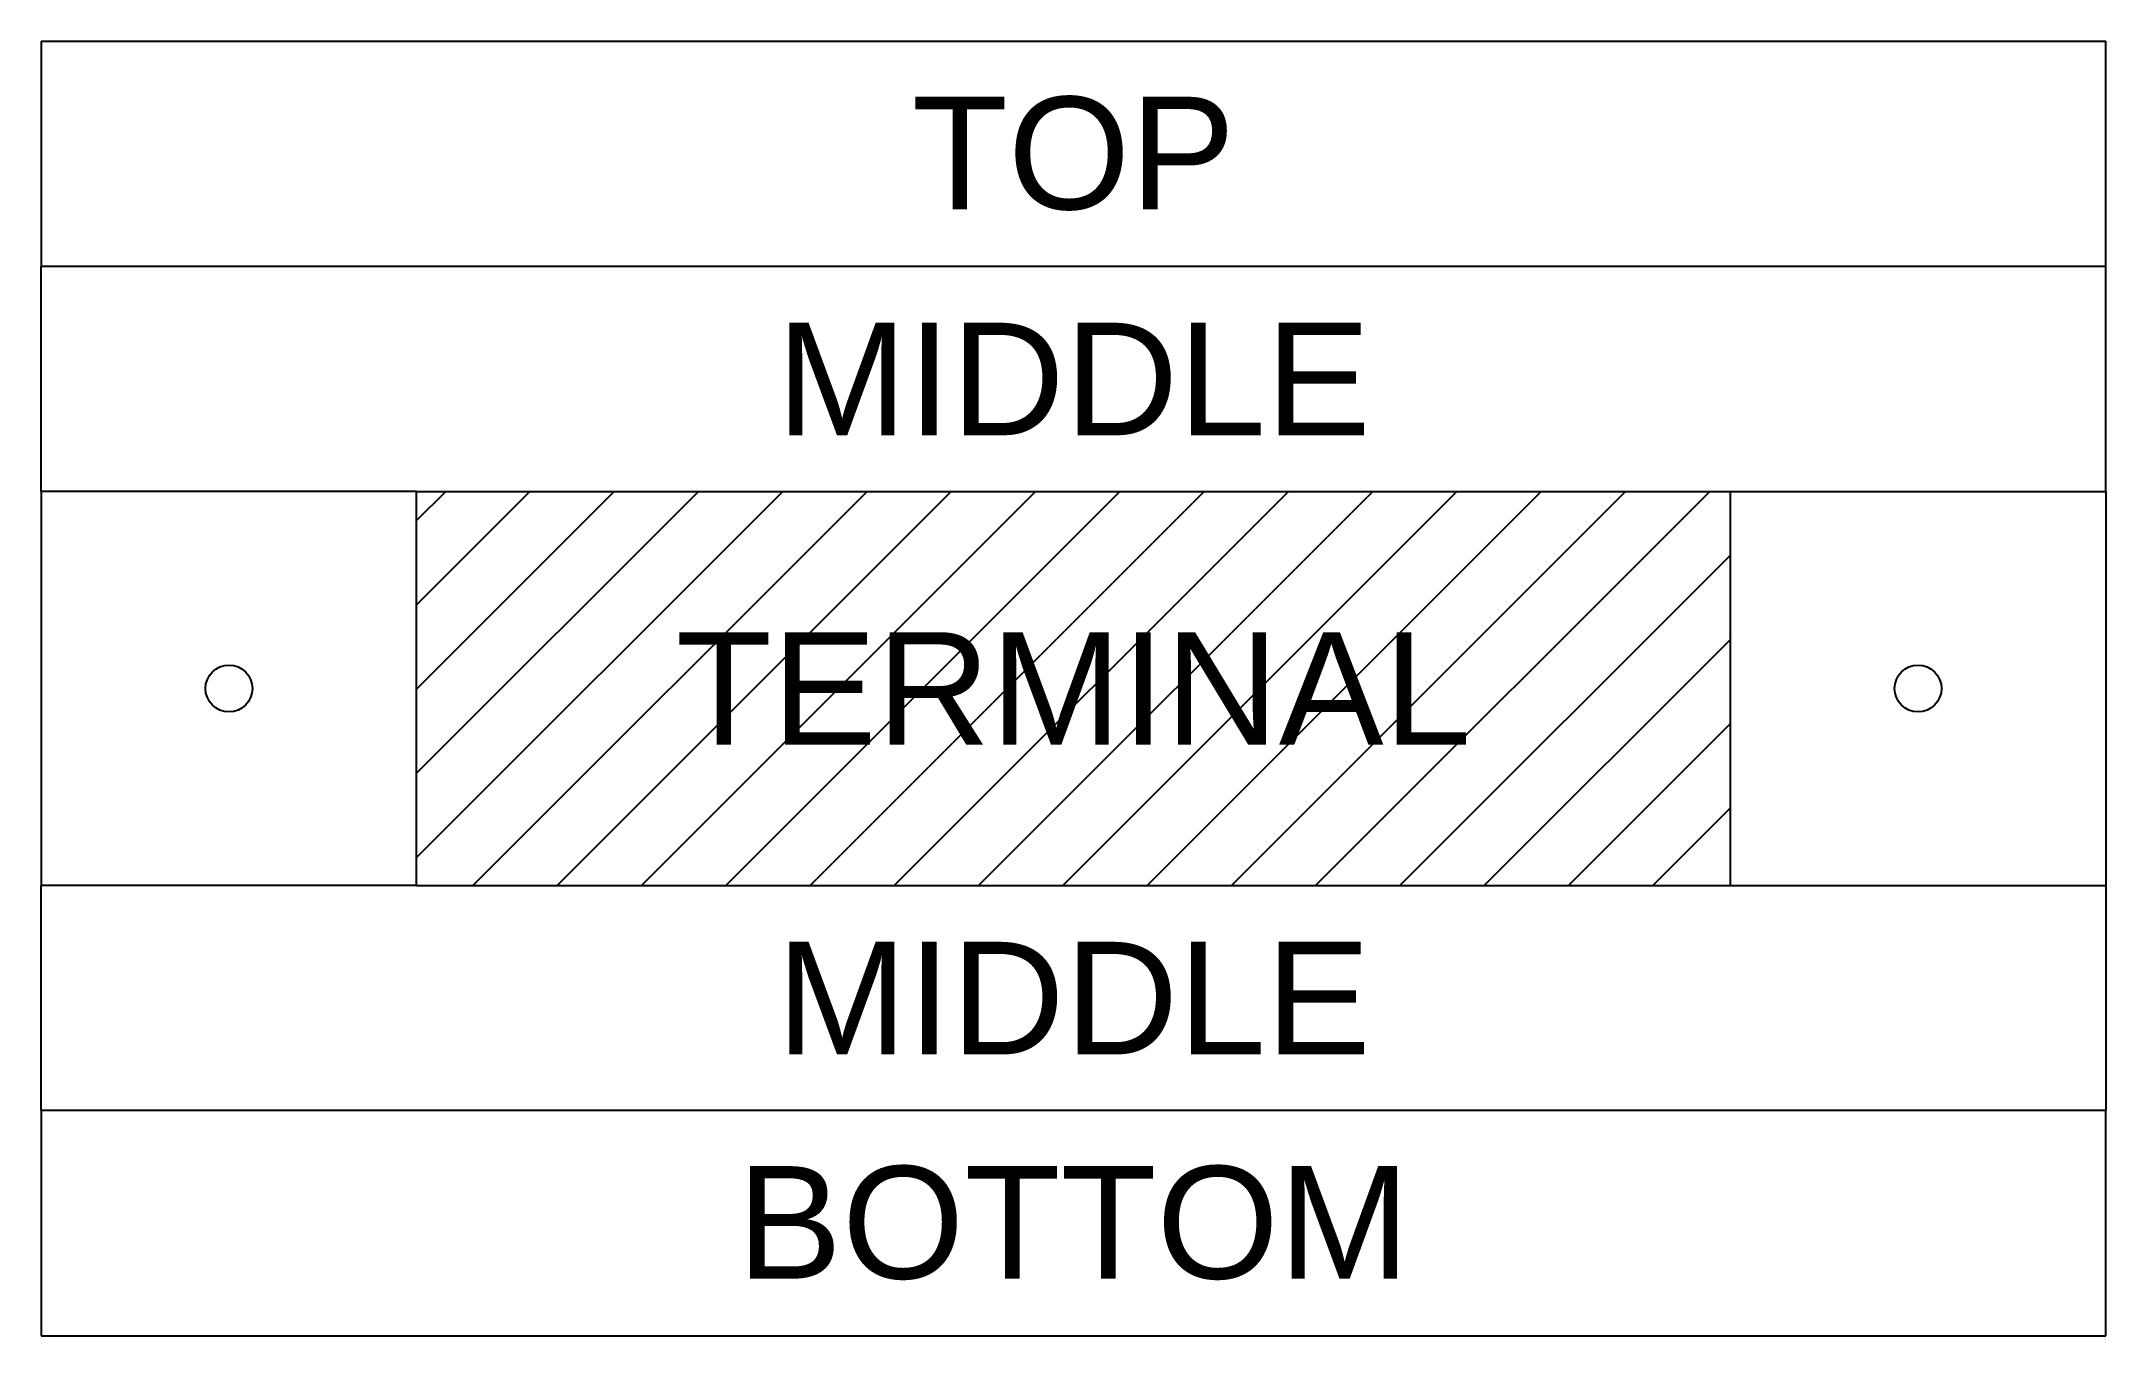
# Model space of a CAD drawing. Header units: millimetres. Extents: x 0 to 110, y -1 to 68.
import ezdxf

# ---------------------------------------------------------------- set-up
doc = ezdxf.new("R2010")
doc.units = ezdxf.units.MM
doc.layers.get('0').update_dxf_attribs({"color": 18, "lineweight": 25, "true_color": 0x000000})
doc.styles.add('textstyle15', font='')
doc.styles.add('textstyle16', font='')
doc.styles.add('textstyle17', font='')
doc.styles.add('textstyle18', font='')
doc.styles.add('textstyle19', font='')
doc.styles.get('textstyle15').set_extended_font_data('Arial')
doc.styles.get('textstyle16').set_extended_font_data('Arial')
doc.styles.get('textstyle17').set_extended_font_data('Arial')
doc.styles.get('textstyle18').set_extended_font_data('Arial')
doc.styles.get('textstyle19').set_extended_font_data('Arial')

msp = doc.modelspace()

# ---------------------------------------------------------------- hatches: boundary and pattern name
h = msp.add_hatch()
h.set_pattern_fill('ANSI31', color=256, style=0)
h.paths.add_polyline_path([(20, 44), (90, 44), (90, 23), (20, 23)], flags=0)

# ---------------------------------------------------------------- linework, layer by layer
for p, q in [((0, 68), (0, 56)), ((0, 68), (110, 68)), ((110, 56), (110, 68)), ((0, 44), (0, 56)), ((110, 56), (0, 56)), ((110, 44), (110, 56)), ((0, 44), (0, 23)), ((20, 44), (0, 44)), ((20, 23), (20, 44)), ((20, 44), (90, 44)), ((90, 23), (90, 44)), ((90, 44), (110, 44)), ((110, 44), (110, 23)), ((0, 11), (0, 23)), ((20, 23), (0, 23)), ((20, 23), (90, 23)), ((90, 23), (110, 23)), ((110, 23), (110, 11)), ((110, 11), (0, 11)), ((0, 11), (0, -1)), ((110, -1), (110, 11)), ((0, -1), (110, -1))]:
    msp.add_line(p, q)
for centre in [(10, 33.5), (100, 33.5)]:
    msp.add_circle(centre, 1.25)

# ---------------------------------------------------------------- texts
at = {"char_height": 1, "attachment_point": 5}
for s, insert, style in [('\\H6;TOP', (55, 62), 'textstyle15'), ('\\H6;MIDDLE', (55, 50), 'textstyle16'), ('\\H6;TERMINAL', (55, 33.5), 'textstyle17'), ('\\H6;MIDDLE', (55, 17), 'textstyle18'), ('\\H6;BOTTOM', (55, 5), 'textstyle19')]:
    msp.add_mtext(s, dxfattribs=dict(at, insert=insert, style=style))

doc.saveas('drawing.dxf')
